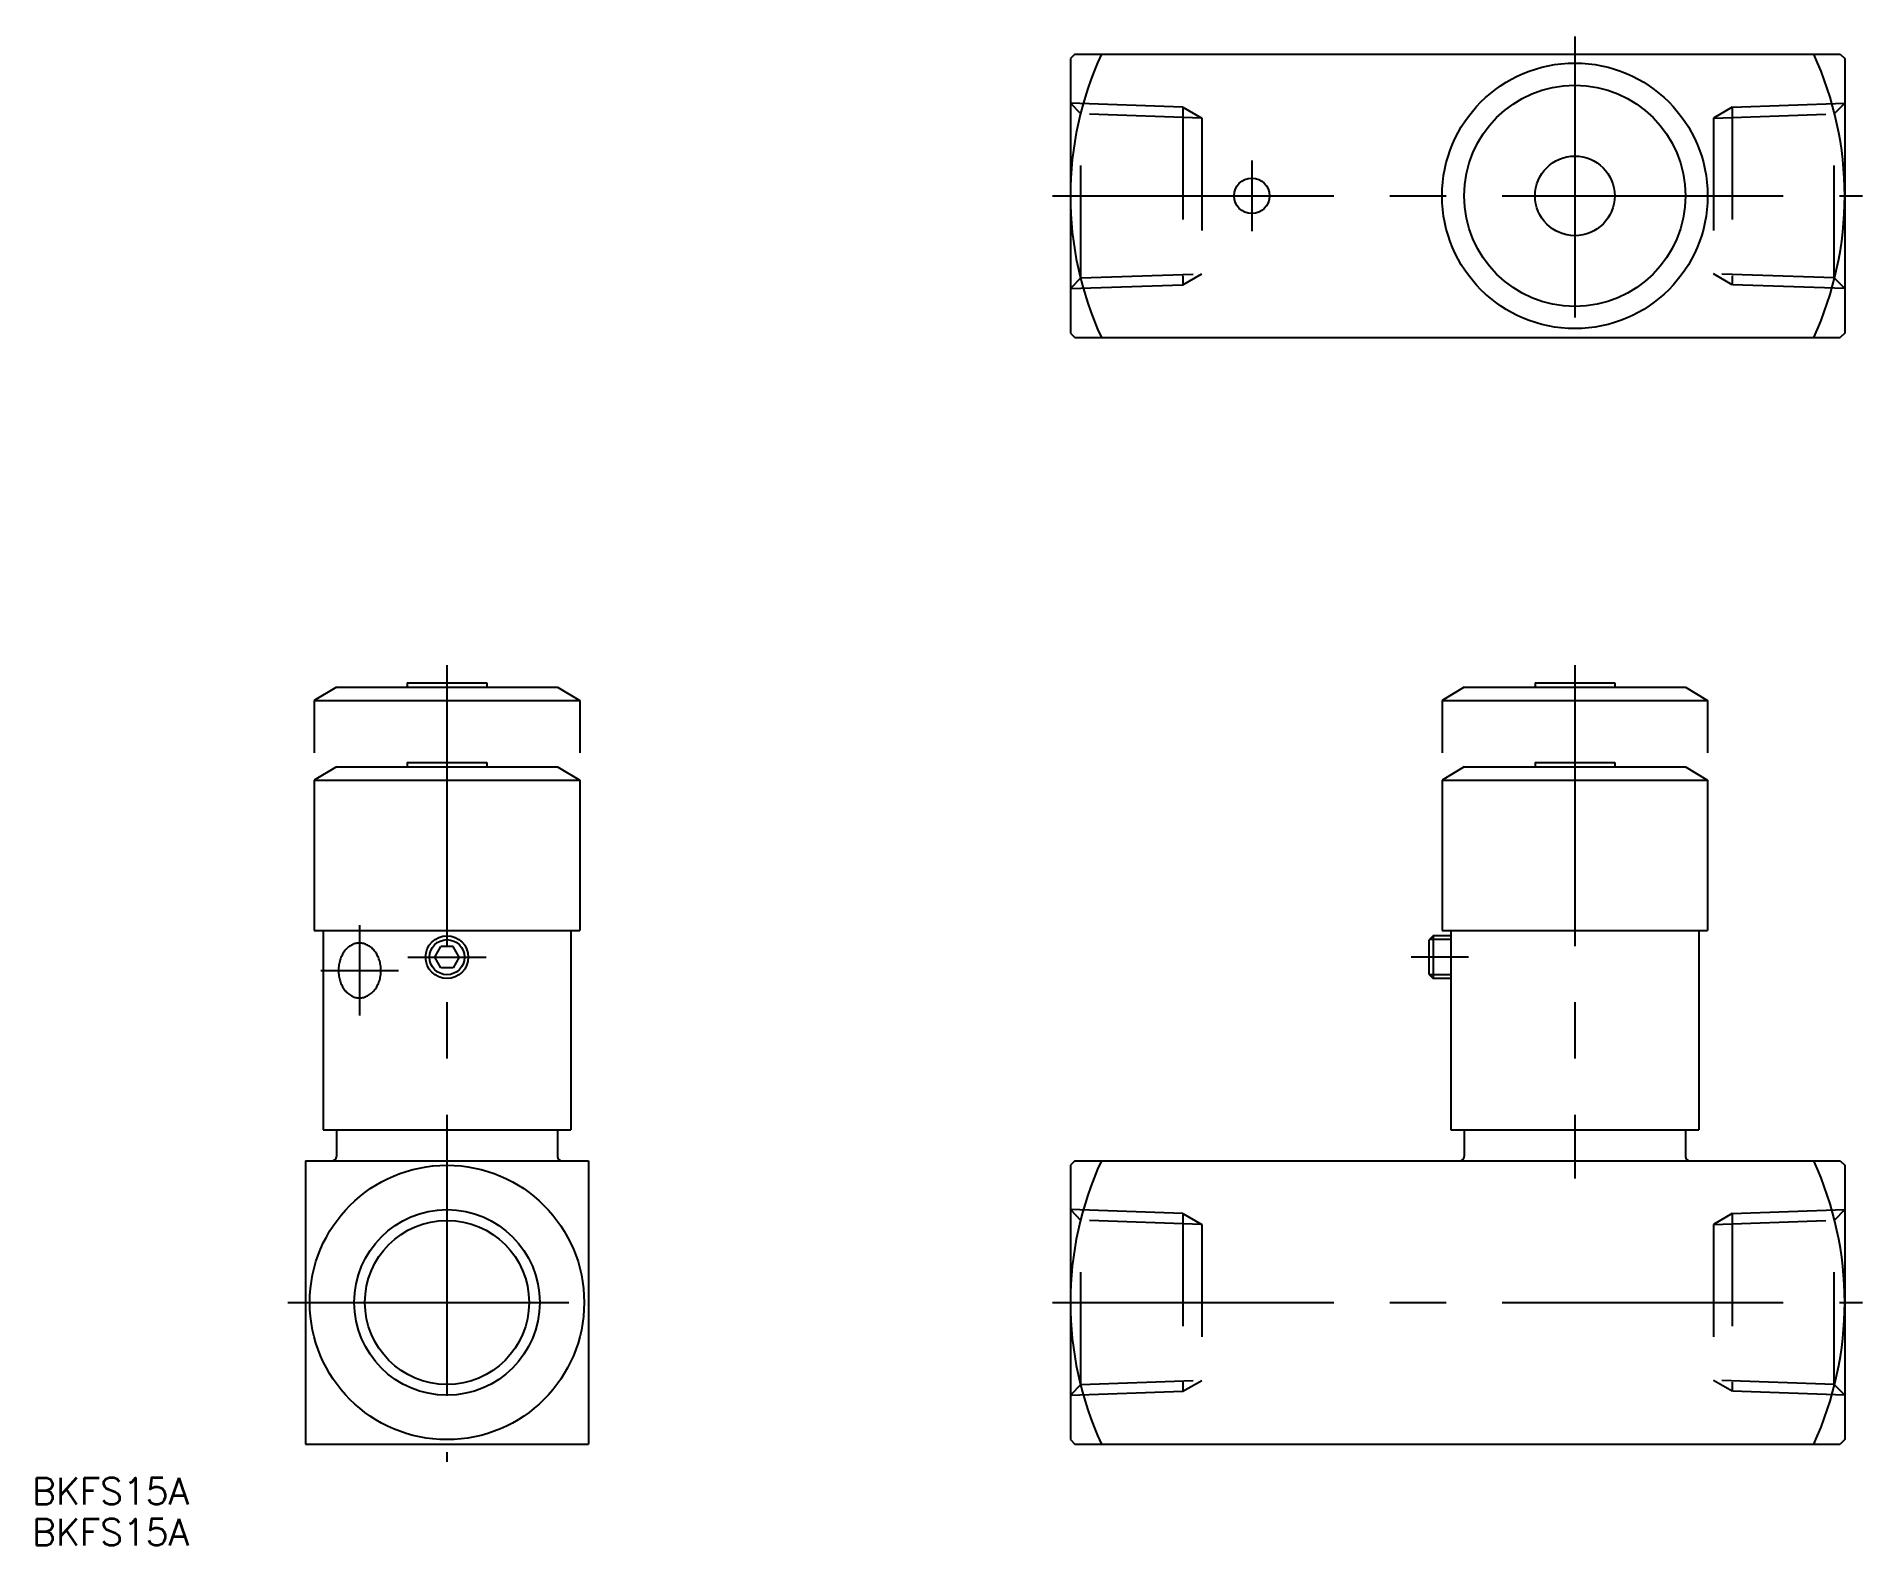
# Model space of a CAD drawing. Extents: x -46 to 160, y -27 to 143.
import ezdxf

# ---------------------------------------------------------------- set-up
doc = ezdxf.new("R2010")
doc.units = 0
for name, pattern in [('CENTER', [50.8, 31.75, -6.35, 6.35, -6.35]), ('DASHED', [19.05, 12.7, -6.35]), ('PHANTOM', [63.5, 31.75, -6.35, 6.35, -6.35, 6.35, -6.35])]:
    doc.linetypes.add(name, pattern=pattern)
doc.layers.get('0').update_dxf_attribs({"linetype": 'CONTINUOUS'})
doc.layers.add('CENTER', color=1, linetype='CENTER')
doc.styles.get("Standard").update_dxf_attribs({"font": 'txt.shx', "height": 3, "bigfont": 'bigfont.shx'})

msp = doc.modelspace()

# ---------------------------------------------------------------- linework, layer by layer
at = {"color": 7, "linetype": 'CONTINUOUS'}
for p, q in [((70.93, 141), (70.43, 140.5)), ((70.43, 140.5), (70.43, 109.5)), ((70.93, 141), (157.42, 141)), ((157.42, 141), (157.92, 140.5)), ((157.92, 140.5), (157.92, 109.5)), ((70.43, 109.5), (70.93, 109)), ((157.92, 109.5), (157.42, 109)), ((70.93, 109), (157.42, 109)), ((-12.5, 60.5), (-15, 59)), ((-12.5, 60.5), (12.5, 60.5)), ((-4.5, 61), (-4.5, 60.5)), ((-4.5, 61), (4.5, 61)), ((4.5, 61), (4.5, 60.5)), ((12.5, 60.5), (15, 59)), ((114.93, 60.5), (112.43, 59)), ((114.93, 60.5), (139.93, 60.5)), ((122.93, 61), (122.93, 60.5)), ((122.93, 61), (131.93, 61)), ((131.93, 61), (131.93, 60.5)), ((139.93, 60.5), (142.43, 59)), ((-15, 59), (15, 59)), ((-15, 59), (-15, 42)), ((15, 59), (15, 42)), ((112.43, 59), (142.43, 59)), ((112.43, 59), (112.43, 42)), ((142.43, 59), (142.43, 42)), ((-15, 42), (15, 42)), ((-14, 42), (-14, 19.5)), ((14, 42), (14, 19.5)), ((111.43, 41.41), (110.93, 40.91)), ((111.43, 41.41), (111.43, 36.59)), ((113.43, 41.41), (111.43, 41.41)), ((112.43, 42), (142.43, 42)), ((113.43, 42), (113.43, 19.5)), ((141.43, 42), (141.43, 19.5)), ((-1.37, 39), (-0.69, 40.19)), ((0.69, 40.19), (-0.69, 40.19)), ((1.37, 39), (0.69, 40.19)), ((110.93, 40.91), (110.93, 37.09)), ((113.43, 40.98), (111, 40.98)), ((-0.69, 37.81), (-1.37, 39)), ((0.69, 37.81), (-0.69, 37.81)), ((1.37, 39), (0.69, 37.81)), ((110.93, 37.09), (111.43, 36.59)), ((113.43, 37.02), (111, 37.02)), ((113.43, 36.59), (111.43, 36.59)), ((-14, 19.5), (14, 19.5)), ((-12.5, 19.5), (-12.5, 16.5)), ((12.5, 19.5), (12.5, 16.5)), ((113.43, 19.5), (141.43, 19.5)), ((114.93, 19.5), (114.93, 16.5)), ((139.93, 19.5), (139.93, 16.5)), ((-16, 16), (16, 16)), ((-16, 16), (-16, -16)), ((16, 16), (16, -16)), ((70.93, 16), (70.43, 15.5)), ((70.43, 15.5), (70.43, -15.5)), ((70.93, 16), (157.42, 16)), ((157.42, 16), (157.92, 15.5)), ((157.92, 15.5), (157.92, -15.5)), ((-16, -16), (16, -16)), ((70.43, -15.5), (70.93, -16)), ((70.93, -16), (157.42, -16)), ((157.92, -15.5), (157.42, -16))]:
    msp.add_line(p, q, dxfattribs=at)
at = {"color": 3, "linetype": 'DASHED'}
for p, q in [((83.13, 135.03), (70.43, 135.47)), ((70.43, 135.47), (71.63, 134.27)), ((71.63, 115.72), (71.63, 134.27)), ((85.27, 133.79), (71.63, 134.27)), ((83.13, 135.03), (83.13, 114.96)), ((83.13, 135.03), (85.27, 133.79)), ((145.22, 135.03), (143.08, 133.79)), ((143.08, 133.79), (156.72, 134.27)), ((145.22, 135.03), (157.92, 135.47)), ((145.22, 135.03), (145.22, 114.96)), ((157.92, 135.47), (156.72, 134.27)), ((156.72, 115.72), (156.72, 134.27)), ((85.27, 133.79), (85.27, 116.2)), ((143.08, 133.79), (143.08, 116.2)), ((71.63, 115.72), (70.43, 114.52)), ((71.63, 115.72), (85.27, 116.2)), ((83.13, 114.96), (85.27, 116.2)), ((156.72, 115.72), (143.08, 116.2)), ((145.22, 114.96), (143.08, 116.2)), ((156.72, 115.72), (157.92, 114.52)), ((70.43, 114.52), (83.13, 114.96)), ((157.92, 114.52), (145.22, 114.96)), ((83.13, 10.03), (70.43, 10.48)), ((70.43, 10.48), (71.63, 9.27)), ((145.22, 10.03), (157.92, 10.48)), ((157.92, 10.48), (156.72, 9.27)), ((85.27, 8.8), (71.63, 9.27)), ((71.63, -9.27), (71.63, 9.27)), ((83.13, 10.03), (85.27, 8.8)), ((83.13, 10.03), (83.13, -10.03)), ((85.27, 8.8), (85.27, -8.8)), ((145.22, 10.03), (143.08, 8.8)), ((143.08, 8.8), (156.72, 9.27)), ((143.08, 8.8), (143.08, -8.8)), ((145.22, 10.03), (145.22, -10.03)), ((156.72, -9.27), (156.72, 9.27)), ((71.63, -9.27), (70.43, -10.48)), ((70.43, -10.48), (83.13, -10.03)), ((71.63, -9.27), (85.27, -8.8)), ((83.13, -10.03), (85.27, -8.8)), ((156.72, -9.27), (143.08, -8.8)), ((145.22, -10.03), (143.08, -8.8)), ((157.92, -10.48), (145.22, -10.03)), ((156.72, -9.27), (157.92, -10.48))]:
    msp.add_line(p, q, dxfattribs=at)
at = {"color": 3, "linetype": 'PHANTOM'}
for p, q in [((-12.5, 69.5), (-15, 68)), ((-12.5, 69.5), (12.5, 69.5)), ((-4.5, 70), (4.5, 70)), ((-4.5, 70), (-4.5, 69.5)), ((4.5, 70), (4.5, 69.5)), ((12.5, 69.5), (15, 68)), ((114.93, 69.5), (112.43, 68)), ((114.93, 69.5), (139.93, 69.5)), ((122.93, 70), (131.93, 70)), ((122.93, 70), (122.93, 69.5)), ((131.93, 70), (131.93, 69.5)), ((139.93, 69.5), (142.43, 68)), ((-15, 68), (15, 68)), ((-15, 68), (-15, 62.1)), ((15, 68), (15, 62.1)), ((112.43, 68), (142.43, 68)), ((112.43, 68), (112.43, 62.1)), ((142.43, 68), (142.43, 62.1))]:
    msp.add_line(p, q, dxfattribs=at)
at = {"color": 7, "linetype": 'CONTINUOUS'}
for points in [[(-9.9, 40.6, 0.049127), (-10.36, 40.54, 0.049127), (-10.8, 40.36, 0.049127), (-11.21, 40.08, 0.049127), (-11.57, 39.69, 0.049127), (-11.86, 39.22, 0.049127), (-12.08, 38.69, 0.049127), (-12.21, 38.1, 0.049127), (-12.26, 37.5, 0.049127), (-12.21, 36.89, 0.049127), (-12.08, 36.31, 0.049127), (-11.86, 35.78, 0.049127), (-11.57, 35.31, 0.049127), (-11.21, 34.92, 0.049127), (-10.8, 34.64, 0.049127), (-10.36, 34.46, 0.049127), (-9.9, 34.4, -1)], [(-9.9, 34.4, 0.049127), (-9.42, 34.46, 0.049127), (-8.97, 34.64, 0.049127), (-8.54, 34.92, 0.049127), (-8.18, 35.31, 0.049127), (-7.87, 35.78, 0.049127), (-7.65, 36.31, 0.049127), (-7.51, 36.89, 0.049127), (-7.46, 37.5, 0.049127), (-7.51, 38.1, 0.049127), (-7.65, 38.69, 0.049127), (-7.87, 39.22, 0.049127), (-8.18, 39.69, 0.049127), (-8.54, 40.08, 0.049127), (-8.97, 40.36, 0.049127), (-9.42, 40.54, 0.049127), (-9.9, 40.6, -1)]]:
    msp.add_lwpolyline(points, format="xyb", dxfattribs=at)
for centre, radius in [((127.43, 125), 15), ((127.43, 125), 12.5), ((127.43, 125), 4.5), ((90.93, 125), 2), ((0, 39), 2.41), ((0, 39), 1.98), ((0, 0), 15.5), ((0, 0), 9.27)]:
    msp.add_circle(centre, radius, dxfattribs=at)
at = {"color": 3, "linetype": 'CONTINUOUS'}
msp.add_circle((0, 0), 10.48, dxfattribs=at)
at = {"color": 7, "linetype": 'CONTINUOUS'}
for centre, radius, start, end in [((108.75, 125), 38.32, 155.3218, 204.6782), ((119.6, 125), 38.32, 335.3218, 24.6782), ((-13, 16.5), 0.5, 270, 0), ((13, 16.5), 0.5, 180, 270), ((108.75, 0), 38.32, 155.3218, 204.6782), ((114.43, 16.5), 0.5, 270, 0), ((140.43, 16.5), 0.5, 180, 270), ((119.6, 0), 38.32, 335.3218, 24.6782)]:
    msp.add_arc(centre, radius, start, end, dxfattribs=at)
at = {"layer": 'CENTER', "color": 1, "linetype": 'CENTER'}
for p, q in [((127.43, 143), (127.43, 107)), ((90.93, 129), (90.93, 121)), ((68.43, 125), (159.92, 125)), ((0, 72), (0, -18)), ((127.43, 72), (127.43, 14)), ((-9.9, 42.6), (-9.9, 32.4)), ((-14.26, 37.5), (-5.46, 37.5)), ((-4.41, 39), (4.41, 39)), ((115.43, 39), (108.93, 39)), ((-18, 0), (18, 0)), ((68.43, 0), (159.92, 0))]:
    msp.add_line(p, q, dxfattribs=at)

# ---------------------------------------------------------------- texts
at = {"color": 7, "linetype": 'CONTINUOUS'}
for p in [(-46.89, -22.82), (-46.89, -27.45)]:
    msp.add_text('BKFS15A', height=3, dxfattribs=at).set_placement(p)

doc.saveas('drawing.dxf')
